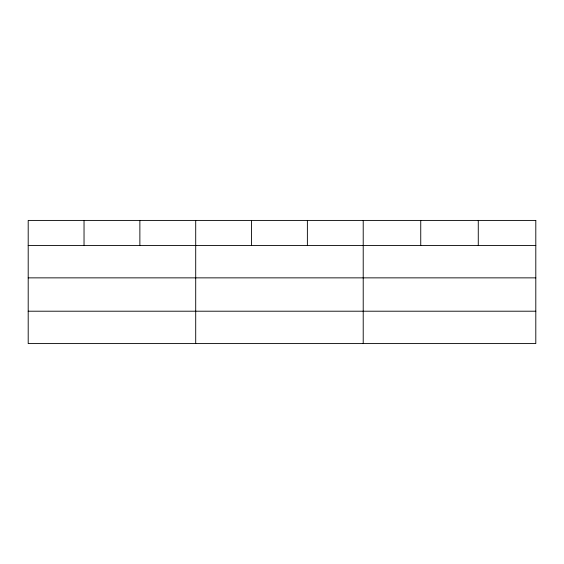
<?xml version="1.0" encoding="UTF-8"?>
<svg xmlns="http://www.w3.org/2000/svg" width="564" height="564" viewBox="0 0 564 564"><rect width="100%" height="100%" fill="white"/><g stroke="black" fill="none" stroke-linecap="round" stroke-linejoin="round"><path stroke-width="0.85" d="M28.2 245.495L535.8 245.495M28.2 277.862L535.8 277.862M28.2 311.208L535.8 311.208M478.272 220.418L478.272 245.495M420.744 220.418L420.744 245.495M363.216 220.418L363.216 343.582M307.38 220.418L307.38 245.495M251.544 220.418L251.544 245.495M195.708 220.418L195.708 343.582M139.872 220.418L139.872 245.495M84.036 220.418L84.036 245.495M535.8 220.418L28.2 220.418L28.2 343.582L535.8 343.582L535.8 220.418"/></g></svg>
